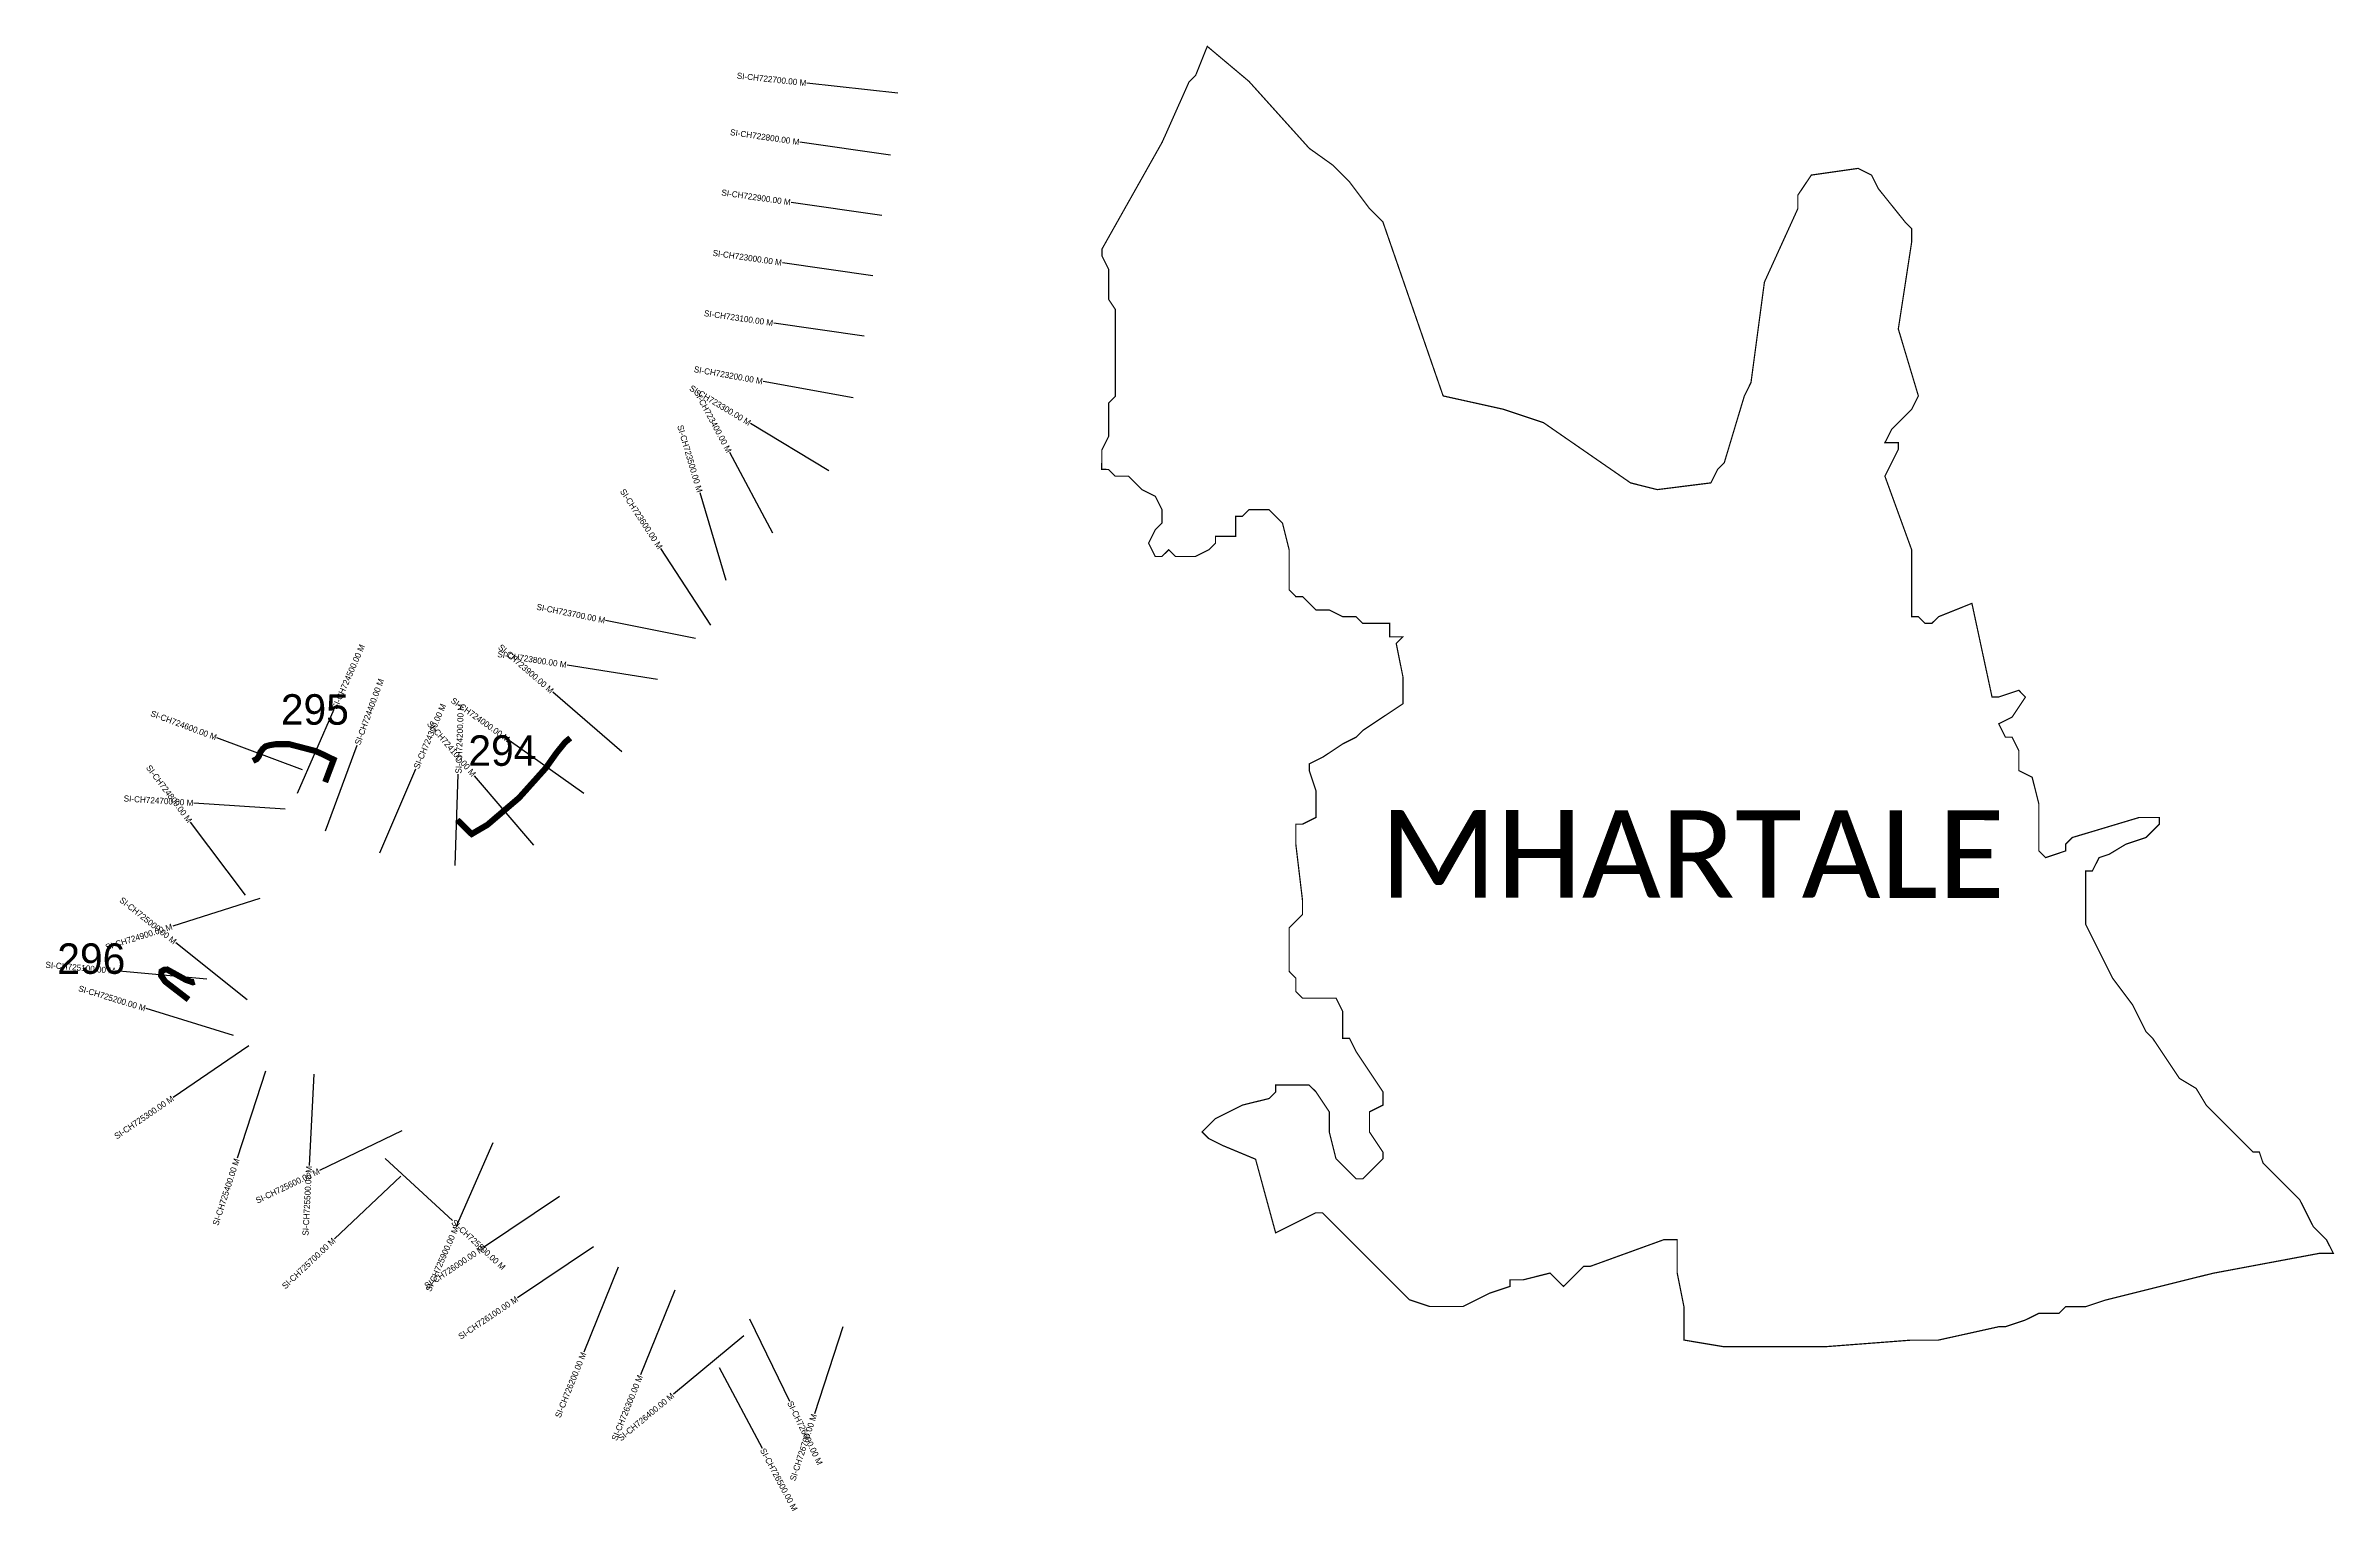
# Model space of a CAD drawing. Header units: metres. Extents: x 355512 to 359265, y 1740291 to 1742695.
import ezdxf
from ezdxf.enums import TextEntityAlignment as Align

# ---------------------------------------------------------------- set-up
doc = ezdxf.new("R2010")
doc.units = ezdxf.units.M
for name, color, linetype in [('ARTIFICIALLY PROTECTED', 4, 'Continuous'), ('CS', 134, 'Continuous'), ('CSMark', 6, 'Continuous'), ('VILLAGE NAME', 250, 'Continuous')]:
    doc.layers.add(name, color=color, linetype=linetype)

msp = doc.modelspace()

# ---------------------------------------------------------------- linework, layer by layer
at = {"color": 6, "const_width": 2}
msp.add_lwpolyline([(357417, 1742694.4), (357485.4, 1742636.9), (357584.2, 1742527.1), (357622.6, 1742499.7), (357650.1, 1742472.2), (357683, 1742428.3), (357705, 1742406.4), (357803.8, 1742120.9), (357902.6, 1742099), (357968.4, 1742077), (358111.2, 1741978.2), (358155.1, 1741967.2), (358242.9, 1741978.2), (358253.9, 1742000.2), (358264.8, 1742011.1), (358297.8, 1742120.9), (358308.7, 1742142.9), (358330.7, 1742307.6), (358385.6, 1742428.3), (358385.6, 1742450.3), (358407.6, 1742483.2), (358484.4, 1742494.2), (358506.4, 1742483.2), (358517.3, 1742461.2), (358561.3, 1742406.4), (358572.2, 1742395.4), (358572.2, 1742373.4), (358550.3, 1742230.7), (358583.2, 1742120.9), (358572.2, 1742099), (358539.3, 1742066), (358528.3, 1742044.1), (358550.3, 1742044.1), (358550.3, 1742033.1), (358528.3, 1741989.2), (358572.2, 1741868.4), (358572.2, 1741758.6), (358583.2, 1741758.6), (358594.2, 1741747.7), (358605.2, 1741747.7), (358616.2, 1741758.6), (358671, 1741780.6), (358704, 1741626.9), (358714.9, 1741626.9), (358747.9, 1741637.9), (358758.8, 1741626.9), (358736.9, 1741594), (358714.9, 1741583), (358725.9, 1741561), (358736.9, 1741561), (358747.9, 1741539.1), (358747.9, 1741506.2), (358769.8, 1741495.2), (358780.8, 1741451.3), (358780.8, 1741374.4), (358791.8, 1741363.4), (358824.7, 1741374.4), (358824.7, 1741385.4), (358835.7, 1741396.4), (358945.5, 1741429.3), (358978.4, 1741429.3), (358978.4, 1741418.3), (358956.5, 1741396.4), (358923.5, 1741385.4), (358896.1, 1741368.9), (358879.6, 1741363.4), (358868.6, 1741341.5), (358857.7, 1741341.5), (358857.7, 1741253.7), (358901.6, 1741165.8), (358934.5, 1741121.9), (358956.5, 1741078), (358967.4, 1741067), (359011.4, 1741001.2), (359038.8, 1740984.7), (359055.3, 1740957.3), (359132.1, 1740880.4), (359142.4, 1740880.4), (359148.4, 1740862.5), (359208.7, 1740802.1), (359230.7, 1740758.2), (359252.6, 1740736.2), (359263.6, 1740714.3), (359241.6, 1740714.3), (359066, 1740681.4), (358890.3, 1740637.6), (358857.4, 1740626.6), (358824.5, 1740626.6), (358813.5, 1740615.6), (358780.5, 1740615.6), (358758.6, 1740604.7), (358725.6, 1740593.7), (358714.7, 1740593.7), (358615.9, 1740571.8), (358571.7, 1740571.8), (358429.2, 1740560.9), (358264.5, 1740560.9), (358198.7, 1740571.9), (358198.7, 1740626.8), (358187.7, 1740681.7), (358187.7, 1740736.6), (358165.8, 1740736.6), (358045, 1740692.8), (358034, 1740692.8), (358001.1, 1740659.9), (357979.1, 1740681.8), (357935.2, 1740670.8), (357913.3, 1740670.8), (357913.3, 1740659.9), (357880.3, 1740648.9), (357836.4, 1740627), (357781.5, 1740627), (357748.6, 1740638), (357605.9, 1740780.7), (357595, 1740780.7), (357529.1, 1740747.8), (357496.2, 1740868.6), (357441.5, 1740891.4), (357419.5, 1740902.4), (357408.6, 1740913.3), (357430.5, 1740935.3), (357474.4, 1740957.3), (357518.3, 1740968.2), (357529.3, 1740979.2), (357529.3, 1740990.2), (357584.2, 1740990.2), (357595.2, 1740979.2), (357617.1, 1740946.3), (357617.1, 1740913.3), (357628.1, 1740869.4), (357661.1, 1740836.5), (357672, 1740836.5), (357705, 1740869.4), (357705, 1740880.4), (357683, 1740913.3), (357683, 1740946.3), (357705, 1740957.3), (357705, 1740979.2), (357661.1, 1741045.1), (357650.1, 1741067), (357639.1, 1741067), (357639.1, 1741110.9), (357628.1, 1741132.9), (357573.2, 1741132.9), (357562.2, 1741143.9), (357562.2, 1741165.8), (357551.3, 1741176.8), (357551.3, 1741248.2), (357573.2, 1741270.1), (357573.2, 1741293), (357562.2, 1741385.4), (357562.2, 1741418.3), (357573.2, 1741418.3), (357595.2, 1741429.3), (357595.2, 1741473.2), (357584.2, 1741506.2), (357584.2, 1741517.1), (357606.2, 1741528.1), (357639.1, 1741550), (357661.1, 1741561), (357672, 1741572), (357737.9, 1741615.9), (357737.9, 1741659.8), (357726.9, 1741714.7), (357737.9, 1741725.7), (357716, 1741725.7), (357716, 1741747.7), (357672, 1741747.7), (357661.1, 1741758.6), (357639.1, 1741758.6), (357617.1, 1741769.6), (357595.2, 1741769.6), (357573.2, 1741791.6), (357562.2, 1741791.6), (357551.3, 1741802.6), (357551.3, 1741868.4), (357540.3, 1741912.4), (357518.3, 1741934.3), (357485.4, 1741934.3), (357474.4, 1741923.3), (357463.4, 1741923.3), (357463.4, 1741890.4), (357430.5, 1741890.4), (357430.5, 1741879.4), (357419.5, 1741868.4), (357397.6, 1741857.5), (357364.6, 1741857.5), (357353.7, 1741868.4), (357342.7, 1741857.5), (357331.7, 1741857.5), (357320.7, 1741879.4), (357331.7, 1741901.4), (357342.7, 1741912.4), (357342.7, 1741934.3), (357331.7, 1741956.3), (357309.8, 1741967.2), (357287.8, 1741989.2), (357265.9, 1741989.2), (357254.9, 1742000.2), (357243.9, 1742000.4), (357244.1, 1742032.4), (357255.1, 1742054.3), (357255.1, 1742109.2), (357266.1, 1742120.2), (357266.2, 1742262.9), (357255.2, 1742279.4), (357255.2, 1742328.8), (357244.2, 1742350.7), (357244.2, 1742361.7), (357343.1, 1742537.3), (357387.1, 1742636.1), (357398, 1742647.1), (357417, 1742694.4)], dxfattribs=at)
at = {"layer": 'ARTIFICIALLY PROTECTED', "const_width": 10, "flags": 128}
for points in [[(356372.3, 1741559.7), (356363.8, 1741552.6), (356350, 1741535.6), (356331.7, 1741509.9), (356288.3, 1741461.5), (356236.4, 1741417.2), (356210.6, 1741402.1), (356187, 1741425.2)], [(355970.3, 1741487.3), (355984.2, 1741524.2), (355963.5, 1741534.2), (355954, 1741538.4), (355911, 1741549.6), (355889.8, 1741549.6), (355879.1, 1741547.8), (355872.7, 1741546), (355868.1, 1741542), (355863.9, 1741536.2), (355861.5, 1741529.7), (355858.2, 1741525.2), (355852, 1741522)], [(355756.3, 1741159.7), (355753.4, 1741158.8), (355742.1, 1741162.7), (355720.1, 1741174.9), (355711.2, 1741179.8), (355706.1, 1741179.3), (355702, 1741176.9), (355701.3, 1741169.7), (355708.1, 1741159.9), (355729.9, 1741143.1), (355746.2, 1741130.5)]]:
    msp.add_lwpolyline(points, dxfattribs=at)
at = {"layer": 'CS'}
for p, q in [((356909.5, 1742617.7), (356760.3, 1742634)), ((356897.4, 1742515.8), (356748.9, 1742537.3)), ((356883, 1742416.8), (356734.6, 1742438.3)), ((356868.7, 1742317.9), (356720.2, 1742339.4)), ((356854.3, 1742218.9), (356705.9, 1742240.4)), ((356836.4, 1742117.9), (356688.8, 1742144.5)), ((356796.5, 1741997.8), (356668.1, 1742075.4)), ((356704.6, 1741895.7), (356633.7, 1742027.9)), ((356627.7, 1741818.3), (356585.1, 1741962.1)), ((356602.7, 1741744.7), (356520.6, 1741870.3)), ((356577.4, 1741722.7), (356430.3, 1741752.4)), ((356515.1, 1741655.6), (356367, 1741679.3)), ((356456.9, 1741536.7), (356343.6, 1741635)), ((355924.8, 1741469.3), (355985.1, 1741606.7)), ((355933.3, 1741507.4), (355792.8, 1741560.1)), ((355971, 1741407.1), (356022.6, 1741548)), ((356394.5, 1741468.8), (356272.3, 1741555.8)), ((356060, 1741371.1), (356119, 1741509)), ((356183.5, 1741350.3), (356188.7, 1741500.2)), ((356312.6, 1741383.6), (356215.3, 1741497.8)), ((355904.7, 1741443.1), (355755.1, 1741453)), ((355839.9, 1741301.8), (355749.5, 1741421.5)), ((355863.3, 1741296.2), (355720.3, 1741250.9)), ((355842.6, 1741130.3), (355725.3, 1741223.8)), ((355776.1, 1741163.8), (355626.7, 1741177.4)), ((355820.1, 1741071.8), (355676.6, 1741115.6)), ((355845.2, 1741054.6), (355721.3, 1740970.1)), ((355872.3, 1741012.9), (355825.9, 1740870.3)), ((355951.9, 1741008.3), (355943.9, 1740858.5)), ((356096.3, 1740915.2), (355961.2, 1740850.2)), ((356245.5, 1740895.7), (356185.4, 1740758.2)), ((356068.9, 1740869.7), (356179, 1740767.9)), ((356094.6, 1740840.9), (355985.6, 1740737.8)), ((356354.7, 1740807.6), (356230.2, 1740724)), ((356410.5, 1740724.6), (356285.9, 1740641)), ((356451, 1740691.3), (356394.8, 1740552.2)), ((356543.7, 1740653.8), (356487.5, 1740514.7)), ((356666.1, 1740606.7), (356731.7, 1740471.8)), ((356819.3, 1740593.7), (356772.6, 1740451.1)), ((356656.7, 1740579.1), (356541.4, 1740483.2)), ((356616.6, 1740526.8), (356687, 1740394.4))]:
    msp.add_line(p, q, dxfattribs=at)

# ---------------------------------------------------------------- texts
at = {"char_height": 50, "attachment_point": 1}
for s, insert in [('295', (355897.6, 1741631.5)), ('294', (356205.2, 1741564)), ('296', (355531, 1741222.7))]:
    msp.add_mtext_dynamic_manual_height_columns(s, width=84.374, gutter_width=1, heights=[74.2], dxfattribs=dict(at, insert=insert))
at = {"layer": 'CSMark'}
for s, rotation, p in [('SI-CH722700.00 M', 353.7515, (356759.3, 1742634.1)), ('SI-CH722800.00 M', 351.7575, (356747.9, 1742537.4)), ('SI-CH722900.00 M', 351.7575, (356733.6, 1742438.5)), ('SI-CH723000.00 M', 351.7575, (356719.2, 1742339.5)), ('SI-CH723100.00 M', 351.7575, (356704.9, 1742240.5)), ('SI-CH723200.00 M', 349.7697, (356687.8, 1742144.7)), ('SI-CH723300.00 M', 328.8692, (356667.2, 1742075.9)), ('SI-CH723400.00 M', 298.1912, (356633.2, 1742028.8)), ('SI-CH723500.00 M', 286.4801, (356584.8, 1741963)), ('SI-CH723600.00 M', 303.1635, (356520.1, 1741871.1)), ('SI-CH723700.00 M', 348.603, (356429.4, 1741752.6)), ('SI-CH723900.00 M', 319.061, (356342.8, 1741635.7)), ('SI-CH723800.00 M', 350.9068, (356366, 1741679.5)), ('SI-CH724600.00 M', 339.4416, (355791.9, 1741560.4)), ('SI-CH724000.00 M', 324.5322, (356271.5, 1741556.4)), ('SI-CH724100.00 M', 310.4475, (356214.6, 1741498.5)), ('SI-CH724800.00 M', 307.0599, (355748.9, 1741422.3)), ('SI-CH724700.00 M', 356.2093, (355754.1, 1741453.1)), ('SI-CH725000.00 M', 321.4581, (355724.5, 1741224.4)), ('SI-CH724900.00 M', 17.5844, (355719.4, 1741250.6)), ('SI-CH725100.00 M', 354.8067, (355625.7, 1741177.5)), ('SI-CH725200.00 M', 343.0271, (355675.6, 1741115.9)), ('SI-CH725300.00 M', 34.3049, (355720.5, 1740969.5)), ('SI-CH725400.00 M', 71.9737, (355825.6, 1740869.3)), ('SI-CH725600.00 M', 25.6911, (355960.3, 1740849.7)), ('SI-CH725500.00 M', 86.9696, (355943.9, 1740857.5)), ('SI-CH725700.00 M', 43.4083, (355984.9, 1740737.1)), ('SI-CH725900.00 M', 66.3796, (356185, 1740757.3)), ('SI-CH726000.00 M', 33.8806, (356229.4, 1740723.5)), ('SI-CH726100.00 M', 33.8806, (356285.1, 1740640.4)), ('SI-CH726200.00 M', 67.9685, (356394.4, 1740551.3)), ('SI-CH726300.00 M', 67.9685, (356487.1, 1740513.8)), ('SI-CH726400.00 M', 39.7312, (356540.6, 1740482.5)), ('SI-CH726700.00 M', 71.8468, (356772.3, 1740450.2))]:
    msp.add_text(s, height=10, rotation=rotation, dxfattribs=at).set_placement(p, align=Align.MIDDLE_RIGHT)
for s, rotation, p in [('SI-CH724500.00 M', 66.3279, (355985.5, 1741607.6)), ('SI-CH724400.00 M', 69.8906, (356023, 1741548.9)), ('SI-CH724300.00 M', 66.8123, (356119.4, 1741509.9)), ('SI-CH724200.00 M', 87.9891, (356188.8, 1741501.2)), ('SI-CH725800.00 M', 317.2464, (356179.7, 1740767.2)), ('SI-CH726600.00 M', 295.9496, (356732.2, 1740470.9)), ('SI-CH726500.00 M', 297.9995, (356687.5, 1740393.5))]:
    msp.add_text(s, height=10, rotation=rotation, dxfattribs=at).set_placement(p, align=Align.MIDDLE_LEFT)
at = {"layer": 'VILLAGE NAME', "insert": (357700.3, 1741441.4), "char_height": 143.7, "attachment_point": 1, "rotation": 359.9793}
msp.add_mtext_dynamic_manual_height_columns('{\\fCalibri|b0|i0|c0|p34;MHARTALE}', width=1418, gutter_width=718.5, heights=[0], dxfattribs=at)

doc.saveas('drawing.dxf')
